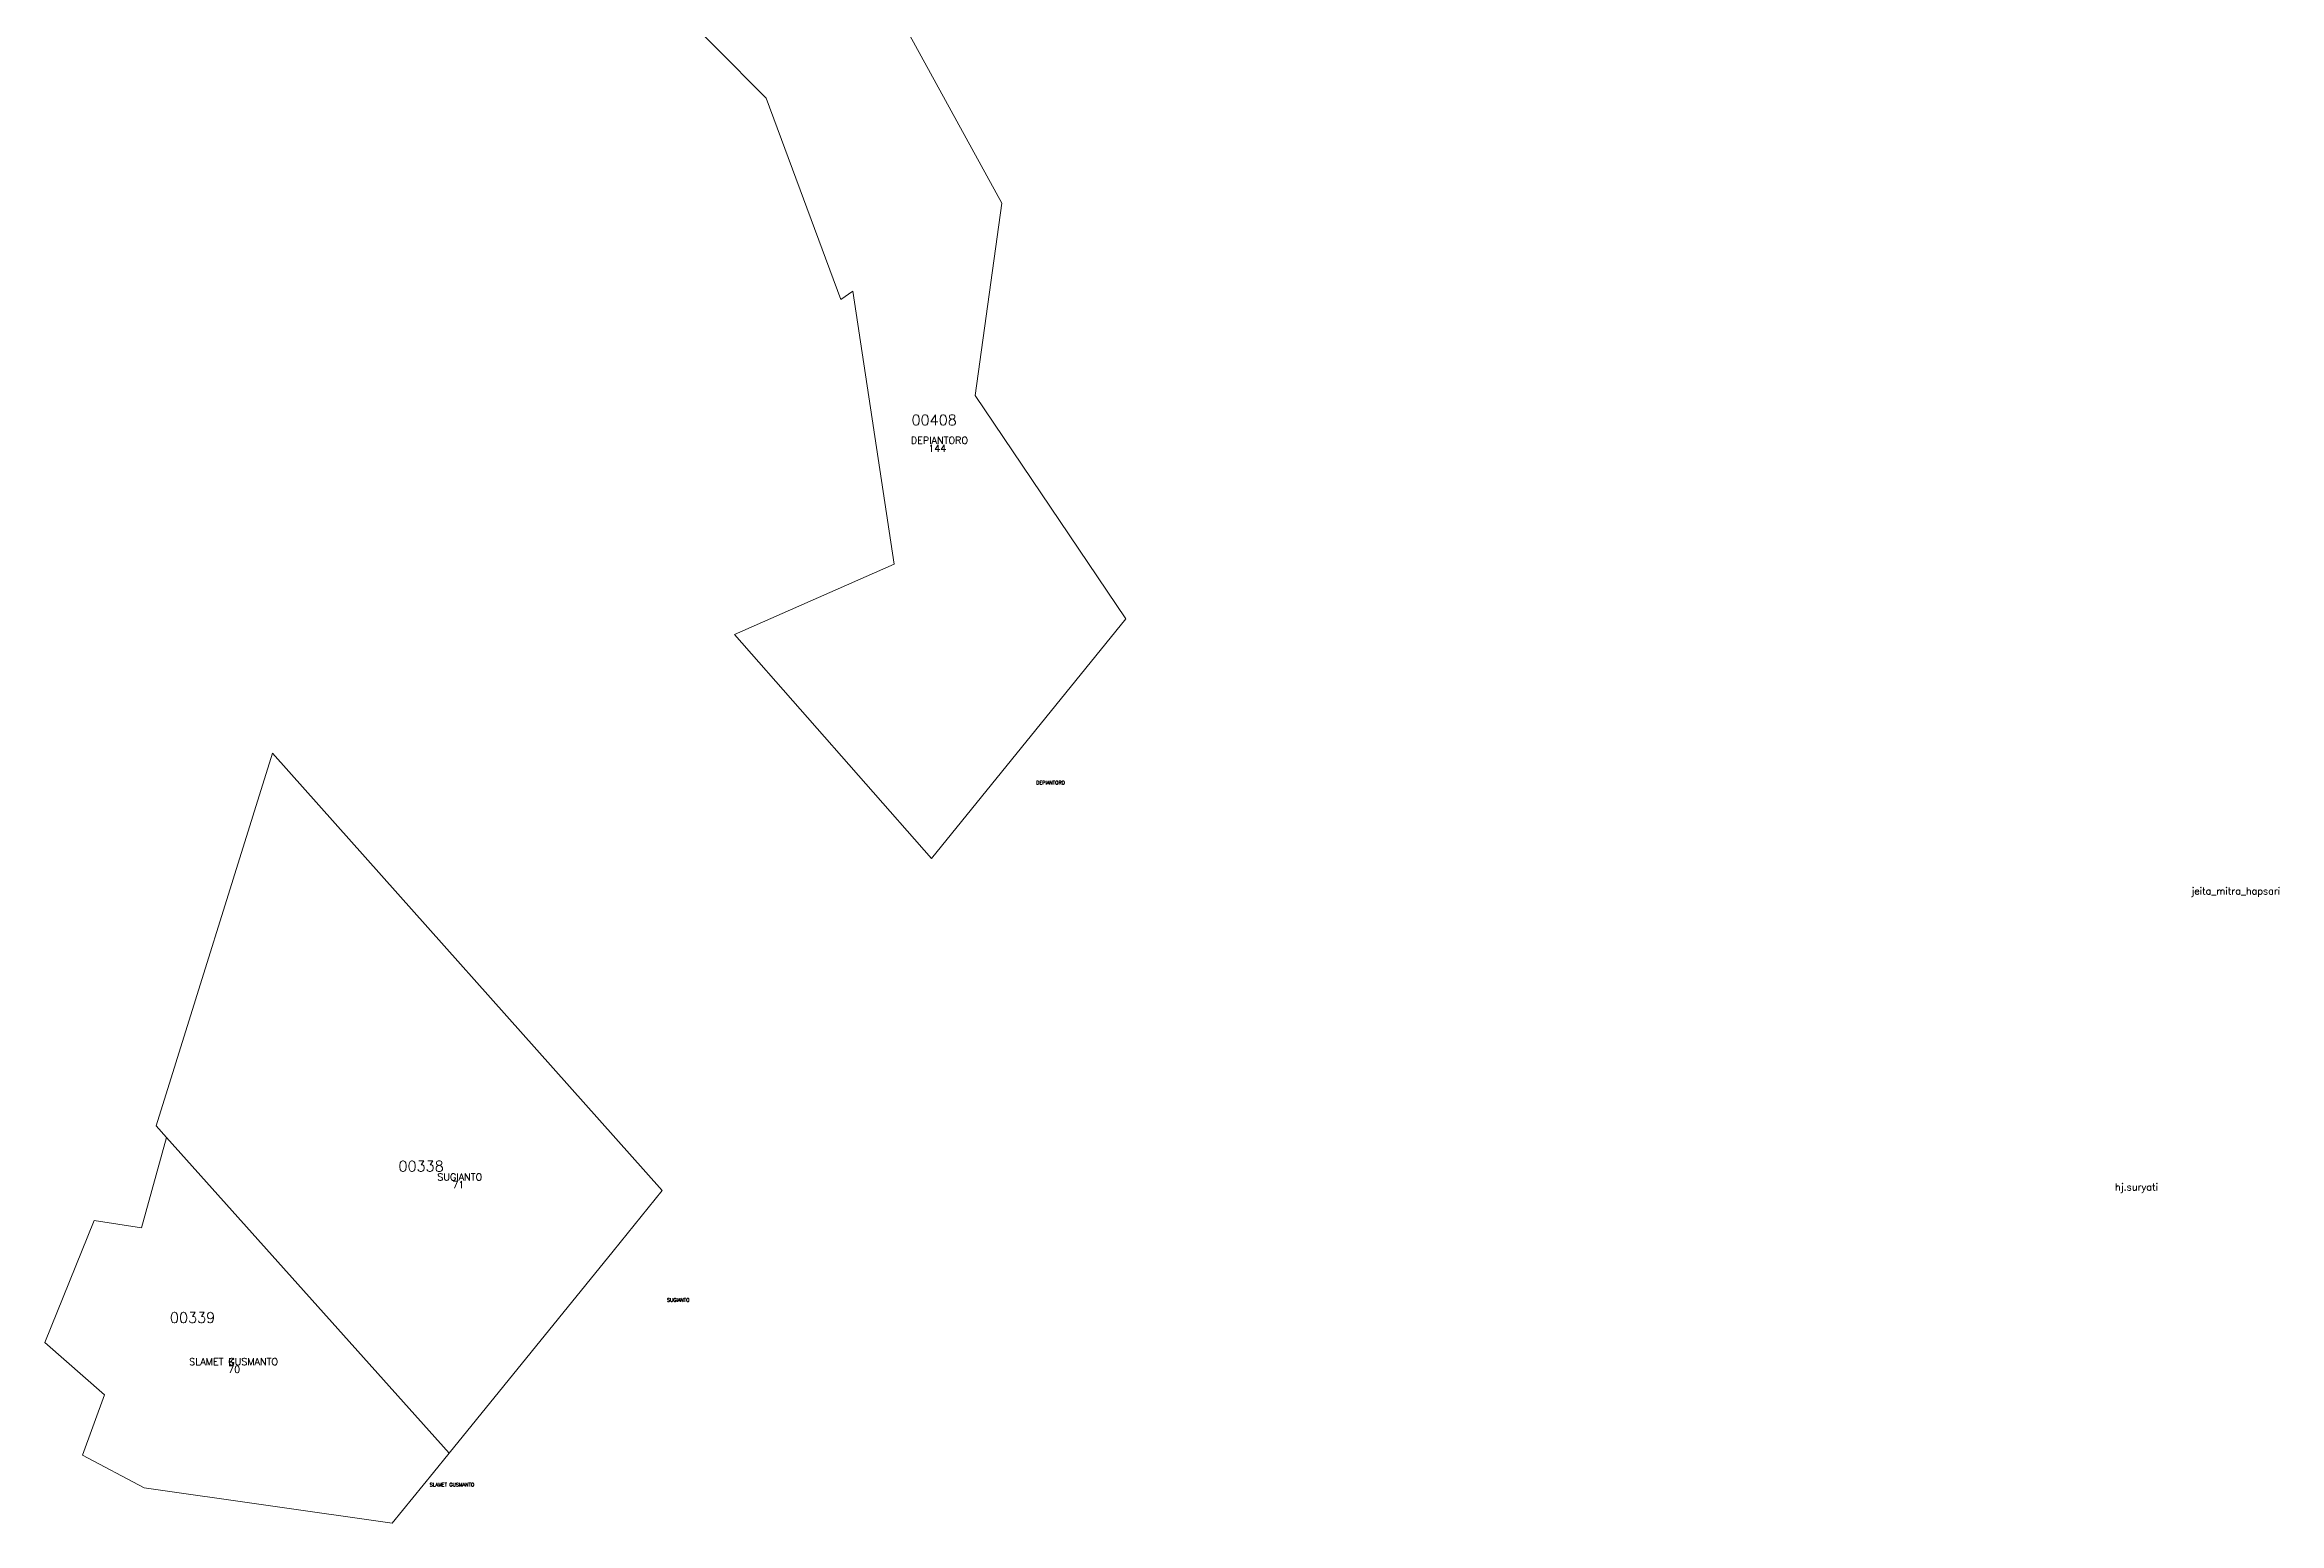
# Model space of a CAD drawing. Header units: inches. Extents: x 127149 to 132166, y 1065498 to 1071385.
# Drawn here: x 127591 to 128226, y 1068359 to 1068779 of the extents above; entities that cross this region are included whole.
import ezdxf
from ezdxf.enums import TextEntityAlignment as Align

# ---------------------------------------------------------------- set-up
doc = ezdxf.new("R2010")
doc.units = ezdxf.units.IN
doc.header["$MEASUREMENT"] = 0
for name, color, linetype in [('020100', 7, 'Continuous'), ('080201', 7, 'Continuous'), ('tn_lai', 7, 'Continuous')]:
    doc.layers.add(name, color=color, linetype=linetype)
doc.styles.add('romans', font='romans.shx')

msp = doc.modelspace()

# ---------------------------------------------------------------- linework, layer by layer
at = {"layer": '020100', "lineweight": 0}
for points in [[(127767.12, 1068793.19), (127796.16, 1068763.92), (127817.41, 1068706.66), (127820.76, 1068709.04), (127832.54, 1068631.41), (127787.11, 1068611.39), (127843.14, 1068547.7), (127898.43, 1068615.85), (127855.53, 1068679.4), (127863.16, 1068734.04), (127819.97, 1068812.91), (127767.12, 1068793.19)], [(127705.99, 1068378.64), (127752.59, 1068436.09), (127766.58, 1068453.32), (127655.79, 1068577.67), (127622.64, 1068471.72), (127625.62, 1068468.4), (127705.99, 1068378.64)], [(127705.99, 1068378.64), (127625.62, 1068468.4), (127618.53, 1068442.74), (127605.04, 1068444.8), (127590.97, 1068410.13), (127607.99, 1068395.22), (127601.7, 1068378.08), (127619.25, 1068368.72), (127689.79, 1068358.67), (127701.5, 1068373.11), (127705.99, 1068378.64)]]:
    msp.add_lwpolyline(points, dxfattribs=at)

# ---------------------------------------------------------------- texts
at = {"lineweight": 0, "style": 'romans'}
for s, p in [('DEPIANTORO', (127845.41, 1068665.65)), ('144', (127844.82, 1068663.34)), ('jeita_mitra_hapsari', (128214.03, 1068537.44)), ('SUGIANTO', (127709, 1068456.13)), ('SUGIANTO', (127709, 1068456.13)), ('71', (127708.59, 1068453.93)), ('71', (127708.59, 1068453.93)), ('hj.suryati', (128185.81, 1068453.32)), ('SLAMET KUSMANTO', (127644.69, 1068403.63)), ('SLAMET GUSMANTO', (127644.69, 1068403.63)), ('70', (127644.85, 1068401.46))]:
    msp.add_text(s, height=2, dxfattribs=at).set_placement(p, align=Align.CENTER)
at = {"layer": '080201', "lineweight": 0, "style": 'romans'}
for s, p in [('00408', (127843.9, 1068670.92)), ('00338', (127698.01, 1068458.73)), ('00339', (127633.02, 1068415.67))]:
    msp.add_text(s, height=3, dxfattribs=at).set_placement(p, align=Align.CENTER)
at = {"layer": 'tn_lai', "lineweight": 0, "style": 'romans'}
for s, p in [('DEPIANTORO', (127877.01, 1068568.77)), ('SUGIANTO', (127771.12, 1068421.66)), ('SLAMET GUSMANTO', (127706.8, 1068369.17))]:
    msp.add_text(s, height=1, dxfattribs=at).set_placement(p, align=Align.CENTER)

doc.saveas('drawing.dxf')
